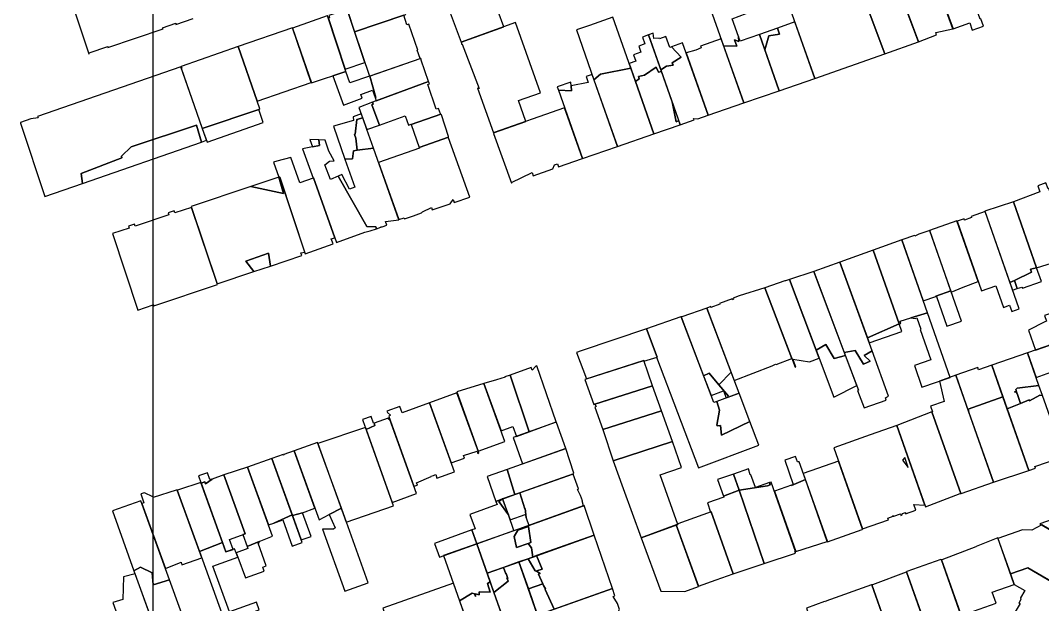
# Model space of a CAD drawing. Header units: metres. Extents: x -20 to 432, y -24 to 321.
# Drawn here: x -20.3 to 136.8, y 90.5 to 180.3 of the extents above; entities that cross this region are included whole.
import ezdxf

# ---------------------------------------------------------------- set-up
doc = ezdxf.new("R2010")
doc.units = ezdxf.units.M

msp = doc.modelspace()

# ---------------------------------------------------------------- linework, layer by layer
for points in [[(0, 0), (399, 0), (399, 299), (0, 299)], [(119.8984, 193.5938), (120.8125, 192.0625), (121.3984, 190.3125), (121.2734, 190.2813), (121.5469, 189.5625), (121.0781, 189.375), (119.8047, 188.8125), (119.7578, 188.9375), (119.4375, 188.8125), (123.0781, 178.9688), (125.6484, 179.9063), (126.0313, 178.7813), (127.75, 179.4063), (127.3594, 180.5), (127.2578, 180.4688), (122.3672, 194.3125), (121.6016, 194.2813), (121.3125, 194.5313), (121.4063, 194.25), (119.7031, 194.125), (119.8984, 193.5938)], [(112.4922, 191.125), (117.7813, 177), (120.5625, 178.0313), (120.4219, 178.4375), (123.0625, 179), (119.4375, 188.8125), (118.8125, 190.4688), (118.2734, 191.9375), (118.1172, 191.875), (118.0859, 191.9688), (112.4922, 191.125)], [(89.1797, 187.2188), (84.5703, 185.5938), (84.7344, 185.4063), (84.6172, 185.375), (87.8047, 176.3438), (89.8438, 176.3125), (89.4844, 177.2813), (90.125, 177.0313), (90.0938, 177.7813), (89.1172, 180.5313), (91.2656, 181.3125), (89.1797, 187.2188)], [(55.9141, 184.625), (58.2344, 185.5), (58.0547, 185.875), (45.7578, 181.4375), (47.4219, 176.9063), (53.9922, 179.2813), (53.1328, 181.625), (56.2422, 182.75), (55.8984, 183.7188), (55.9609, 183.7188), (55.9141, 184.625)], [(108.8047, 185.2813), (104.7578, 183.875), (102.6953, 185.8438), (102.3203, 185.625), (101.9531, 186.1875), (101.2578, 185.9063), (101.5625, 185), (97.5234, 183.5), (101.8125, 171.3438), (112.5938, 175.1563), (108.8047, 185.2813)], [(37.4141, 184.4375), (30.2734, 182.0625), (30.3359, 181.875), (30.1094, 182), (29.9219, 181.9375), (31.0547, 178.5313), (38.9141, 181.1563), (38.875, 181.2813), (38.7813, 181.4688), (37.7969, 184.5), (37.4219, 184.375), (37.4141, 184.4375)], [(117.7813, 177), (115.1797, 183.9375), (109.7344, 182.7813), (112.5938, 175.1563), (117.7813, 177)], [(29.7266, 172.4375), (26.8906, 180.9688), (26.8125, 181), (21.5, 179.0938), (24.4219, 170.6563), (29.7266, 172.4375)], [(27.0234, 180.5625), (29.6094, 172.7813), (32.6328, 173.7813), (29.9219, 181.9375), (27.0938, 181.0313), (27.2109, 180.6875), (27.0234, 180.5625)], [(33.3203, 171.6875), (41.1563, 174.4063), (40.6875, 175.6875), (40.7813, 175.7188), (39.4141, 179.6875), (39.1094, 179.5938), (38.6484, 181.0625), (31.0547, 178.5313), (33.3203, 171.6875)], [(50.2109, 169.8125), (49.9453, 169.8438), (52.4063, 163), (57.4063, 164.75), (56.2656, 167.9688), (59.6563, 169.1563), (55.7969, 179.9375), (47.4219, 176.9063), (47.5313, 176.5938), (47.5938, 176.625), (50.2109, 169.8125)], [(73.5234, 172.9375), (70.7734, 180.75), (67.1641, 179.5), (65.1563, 178.8125), (67.8516, 171.1563), (68.8828, 172), (73.5234, 172.9375)], [(96.3906, 178.1563), (94.7422, 177.9063), (94.1484, 175.75), (96.3672, 169.4688), (101.8125, 171.3438), (98.7422, 180.0625), (96.0625, 179.0938), (96.3906, 178.1563)], [(21.4844, 179.125), (13.1719, 176.25), (16.0781, 167.875), (24.3906, 170.75), (21.4844, 179.125)], [(78.2344, 172.4375), (76.25, 178.0625), (75.3047, 177.7188), (75.6875, 176.6563), (74.75, 176.3125), (75.0781, 175.375), (73.9453, 174.9688), (74.2813, 174.0313), (73.2656, 173.6563), (74.25, 170.875), (74.8359, 171.2813), (74.7031, 171.625), (75.625, 171.8438), (77.4297, 173.0938), (77.7734, 172.3125), (78.2344, 172.4375)], [(78.1484, 172.6563), (79.0313, 173.2188), (80.0391, 173.375), (79.8906, 173.75), (81.2656, 174.625), (79.8047, 176.2188), (79.5234, 176.125), (78.9375, 177.7813), (77.9219, 177.4375), (77.8828, 177.5625), (77.0469, 177.5), (76.9531, 178.3125), (76.25, 178.0625), (78.1484, 172.6563)], [(89.4844, 177.2813), (89.8438, 176.3125), (87.8047, 176.3438), (90.8906, 167.5938), (96.3672, 169.4688), (93.3125, 178.125), (90.3359, 177.0938), (90.0938, 177.7813), (90.125, 177.0313), (89.4844, 177.2813)], [(94.7422, 177.9063), (96.3906, 178.1563), (96.0625, 179.0938), (93.3125, 178.125), (94.1484, 175.75), (94.7422, 177.9063)], [(16.5, 166.6563), (13.1719, 176.25), (4.3984, 173.1875), (4.4922, 172.9375), (4.3984, 172.9375), (7.625, 163.6563), (16.3203, 166.5938), (16.5, 166.6563)], [(83.8125, 165.1563), (85.4141, 165.7188), (81.4922, 176.8125), (79.8047, 176.2188), (81.2656, 174.625), (79.8906, 173.75), (80.0391, 173.375), (79.0313, 173.2188), (78.1484, 172.6563), (81.125, 164.2188), (83.25, 164.9688), (83.1719, 165.1875), (83.8125, 165.1563)], [(84.3281, 176.0313), (83.5078, 175.6875), (82.0313, 175.2813), (85.4141, 165.7188), (90.8906, 167.5938), (87.4141, 177.4375), (84.2266, 176.3125), (84.3281, 176.0313)], [(-3.2891, 160.8438), (6.7344, 164.1875), (7.4922, 161.5625), (8.2578, 161.8438), (4.3203, 173.1563), (-17.7031, 165.5), (-17.6172, 165.2813), (-18.7344, 165.1563), (-20.3281, 164.5938), (-20.3359, 164.5), (-16.5625, 153.2188), (-10.7969, 155.2188), (-11, 156.75), (-4.7187, 159.125), (-4.8047, 159.4063), (-3.2891, 160.8438)], [(33.3828, 171.7188), (34.3203, 168.4375), (34.2109, 168.4063), (34.3906, 167.9063), (42.4375, 170.875), (41.3125, 174.1563), (41.2813, 174.2813), (41.2344, 174.4375), (33.3828, 171.7188)], [(73.5234, 172.9375), (68.8828, 172), (67.8516, 171.1563), (71.4688, 160.9063), (77.0781, 162.8438), (73.5234, 172.9375)], [(81.125, 164.2188), (80.8906, 164.9063), (80.5156, 164.6875), (79.875, 167.7813), (78.2344, 172.4375), (77.7734, 172.3125), (77.4297, 173.0938), (75.625, 171.8438), (74.7031, 171.625), (74.8359, 171.2813), (74.25, 170.875), (77.0781, 162.8438), (81.125, 164.2188)], [(34.3203, 168.4375), (33.3828, 171.7188), (33.3203, 171.6875), (30.3047, 170.6875), (29.7266, 172.4375), (27.6875, 171.75), (29.3516, 167.25), (32.2188, 168.3125), (32, 168.9063), (33.7891, 169.5625), (34.2109, 168.4063), (34.3203, 168.4375)], [(64.3516, 170.2188), (64.3984, 169.4375), (62.4063, 169.5313), (66.1016, 159.0313), (71.4688, 160.9063), (67.5703, 171.9375), (66.6484, 171.625), (66.9688, 170.75), (64.3516, 170.2188)], [(42.5625, 170.5313), (42.4375, 170.875), (33.7891, 167.6875), (33.9063, 167.375), (33.7109, 167.2813), (34.8672, 164.1875), (38.8516, 165.5938), (39.3438, 164.1875), (39.7266, 164.3125), (39.75, 164.25), (44.3281, 165.8438), (44.2656, 165.9375), (43.9688, 166.7188), (43.6172, 166.625), (42.2891, 170.4375), (42.5625, 170.5313)], [(64.3984, 169.4375), (64.3516, 170.2188), (64.3125, 170.7813), (62.2188, 170.0625), (62.4063, 169.5313), (64.3984, 169.4375)], [(33.7109, 167.2813), (33.9063, 167.375), (33.7891, 167.6875), (31.7188, 166.9063), (32.9531, 163.5), (34.8672, 164.1875), (33.7109, 167.2813)], [(55.2188, 155.2813), (55.2031, 155.3438), (58.3516, 156.875), (58.5156, 156.4063), (61.5156, 157.4688), (61.7813, 158.0625), (62.2422, 158.2188), (62.3984, 157.75), (66.1016, 159.0313), (63.3438, 166.8438), (52.5391, 163.0313), (52.5703, 162.9688), (52.4375, 162.9063), (55.1641, 155.25), (55.2188, 155.2813)], [(80.5156, 164.6875), (80.8906, 164.9063), (79.875, 167.7813), (80.5156, 164.6875)], [(7.625, 163.6563), (8.3594, 161.5625), (17.0156, 164.5625), (16.3203, 166.5938), (7.625, 163.6563)], [(27.7813, 164), (29.5703, 158.9375), (30.7344, 159), (30.875, 160.2188), (31.4688, 160.3125), (31.2344, 162.1875), (31.0234, 162.75), (31.1563, 162.7813), (31.3984, 165.0313), (32.3125, 165.2813), (32.0859, 165.9063), (30.8281, 165.4375), (30.8984, 164.875), (27.7813, 164)], [(31.0234, 162.75), (31.2344, 162.1875), (31.4688, 160.3125), (33.9531, 160.6563), (32.9531, 163.5), (32.3125, 165.2813), (31.3984, 165.0313), (31.1563, 162.7813), (31.0234, 162.75)], [(44.3906, 165.7813), (44.3281, 165.8438), (39.75, 164.25), (40.9922, 160.7188), (45.4844, 162.3125), (45.4766, 162.4063), (44.3906, 165.7813)], [(-10.7969, 155.2188), (7.4922, 161.5625), (6.7344, 164.1875), (-3.2891, 160.8438), (-4.8047, 159.4063), (-4.7187, 159.125), (-11, 156.75), (-10.7969, 155.2188)], [(24.7422, 156.0938), (28.2813, 146.125), (32.6328, 147.7188), (33.4531, 147.9063), (34.4219, 148.25), (34.3281, 148.5625), (32.9219, 148.5938), (28.5156, 156.3125), (27.3203, 155.8125), (26.4922, 158.0625), (27.1953, 158.625), (27.9141, 158.6875), (27.1094, 160.1563), (26.5156, 161.8438), (25.5391, 161.9063), (25.6719, 161.0625), (24.5859, 160.8438), (23.0625, 160.5313), (24.6563, 156.0313), (24.7422, 156.0938)], [(25.5391, 161.9063), (24.1797, 161.9688), (24.5859, 160.8438), (25.6719, 161.0625), (25.5391, 161.9063)], [(41.4766, 150.8438), (42.8984, 151.5), (42.9688, 151.1563), (45.7344, 152.0625), (46.1953, 152.7188), (46.3438, 152.2813), (48.7734, 153.0938), (45.4766, 162.2188), (45.4844, 162.3125), (40.9922, 160.7188), (41.0156, 160.6563), (34.7344, 158.4375), (37.8359, 149.6563), (38.6719, 149.9375), (38.7344, 149.75), (40.1094, 150.2188), (41.3203, 150.7188), (41.4766, 150.8438)], [(28.5156, 156.3125), (32.9219, 148.5938), (34.3281, 148.5625), (34.4219, 148.25), (35.1094, 148.5), (35.0859, 148.5625), (35.2969, 148.5625), (36.0234, 148.8125), (35.8281, 149.3438), (37.8516, 149.5938), (33.9531, 160.6563), (31.4688, 160.3125), (30.875, 160.2188), (30.7344, 159), (29.5703, 158.9375), (31.0859, 154.625), (30.2891, 154.3438), (29.0859, 156.5625), (28.5156, 156.3125)], [(19.5313, 156.1875), (23.4688, 144.4063), (27.7656, 145.9375), (27.4531, 146.7188), (28.0078, 146.875), (24.7422, 156.0938), (24.6563, 156.0313), (22.6172, 155.3125), (21.2344, 159.1875), (19.1016, 158.6563), (18.5547, 158.4688), (19.3828, 156.1563), (19.5313, 156.1875)], [(14.3125, 143.25), (17.8047, 144.5), (18.125, 142.5), (22.9141, 144.125), (22.7969, 144.5313), (23.3906, 144.6563), (19.5313, 156.1875), (19.3906, 156.1563), (20.1172, 153.6875), (15.0781, 154.7188), (5.9375, 151.6563), (9.9141, 139.7813), (15.5391, 141.6563), (14.3125, 143.25)], [(15.0781, 154.7188), (20.1172, 153.6875), (19.3906, 156.1563), (15.0781, 154.7188)], [(141.3281, 143.9063), (137.7969, 154.4375), (137.7031, 154.4063), (137.3672, 155.3125), (136.1094, 154.8438), (136.4375, 153.9375), (132.3594, 152.4063), (135.9297, 142.25), (141.3281, 143.9063)], [(0.0547, 136.5313), (0.1563, 136.4063), (9.9453, 139.6563), (5.9766, 151.5313), (3.4141, 150.6875), (3.3047, 151), (2.375, 150.6875), (2.4844, 150.375), (-2.6797, 148.6563), (-2.7891, 148.9688), (-3.7187, 148.6563), (-3.6094, 148.3438), (-6.1875, 147.5), (-2.2812, 135.75), (0.0547, 136.5313)], [(124.7813, 149.7813), (123.7031, 149.4063), (127.4609, 138.6875), (129.6797, 139.4688), (130.8438, 136.1563), (131.7813, 136.5), (132.1172, 135.5313), (133.25, 135.9375), (128, 150.9063), (125.8906, 150.1563), (125.9375, 150), (124.8594, 149.5625), (124.7813, 149.7813)], [(132.5234, 140.3125), (135.1563, 141.5938), (135, 142.0313), (135.9297, 142.25), (132.3594, 152.4063), (127.9766, 150.9688), (131.8281, 140), (132.5234, 140.3125)], [(119.4766, 148), (122.8125, 138.5), (124.6563, 139.2813), (126.9609, 140.125), (123.6797, 149.4688), (119.4766, 148)], [(117.8359, 147.4063), (117.2109, 147.0938), (117.1719, 147.2188), (115.2031, 146.5625), (118.5078, 137.1563), (120.4375, 137.8125), (120.4141, 137.9063), (122.75, 138.6875), (119.4922, 147.9688), (117.8359, 147.4063)], [(114.7891, 133.625), (115.0469, 133.6875), (114.9297, 134.0313), (116.5703, 134.5625), (119.1406, 135.3438), (115.2031, 146.5625), (110.7969, 144.9688), (114.7891, 133.625)], [(114.7734, 133.6563), (110.7969, 144.9688), (105.6563, 143.0938), (109.9063, 131.4688), (114.7734, 133.6563)], [(17.8047, 144.5), (14.3125, 143.25), (15.5391, 141.6563), (18.125, 142.5), (17.8047, 144.5)], [(109.3047, 127.4375), (110.3594, 127.9063), (109.4063, 128.75), (110.6328, 129.4688), (105.6563, 143.0938), (101.6484, 141.6563), (106.3516, 129.25), (108.0469, 129.5313), (109.3047, 127.4375)], [(104.7813, 128.2813), (106.5391, 128.75), (101.6484, 141.6563), (97.9063, 140.4688), (102.0391, 129.5625), (103.5234, 130.4688), (104.7813, 128.2813)], [(135.1563, 141.5938), (132.5234, 140.3125), (132.9531, 139.0625), (133.6719, 139.2813), (133.7734, 139.0938), (136.6797, 140.125), (135.9297, 142.25), (135, 142.0313), (135.1563, 141.5938)], [(98.9141, 127), (98.4609, 128.1875), (100.9922, 127.7813), (102.5, 128.375), (97.9063, 140.4688), (97.3047, 140.25), (97.2109, 140.2188), (94.1484, 139.1875), (98.7891, 126.9688), (98.9141, 127)], [(132.9531, 139.0625), (132.5234, 140.3125), (131.8281, 140), (132.2422, 138.8125), (132.9531, 139.0625)], [(89.4453, 124.9375), (95.2891, 127.1563), (95.7813, 127.4375), (95.8672, 127.375), (98.2891, 128.2813), (94.1484, 139.1875), (90.1875, 137.9375), (89.2656, 137.5625), (89.2969, 137.4063), (89.1484, 137.3438), (89.0938, 137.5), (87.1719, 136.7813), (87.2188, 136.6563), (85.8594, 136.1563), (85.8203, 136.2813), (85.2266, 136.0625), (89.4453, 124.9375)], [(120.4141, 137.9063), (120.4375, 137.8125), (120.5156, 137.8438), (122.125, 133.2813), (124.3672, 134.0625), (122.75, 138.6875), (120.4141, 137.9063)], [(84.7266, 125.625), (85.5781, 126.0313), (87.0469, 124.2813), (88.9688, 126.1875), (85.2266, 136.0625), (81.3516, 134.6875), (81.2891, 134.6875), (84.7266, 125.625)], [(122.6328, 125.4063), (119.1406, 135.3438), (116.5703, 134.5625), (117.2422, 134.4688), (117.5, 134.5625), (118.1172, 132.8125), (118.0156, 132.7813), (119.6563, 128.0938), (117.1406, 127.2188), (118.3047, 123.9063), (122.6328, 125.4063)], [(134.6797, 132.6563), (135.75, 129.5938), (139.8672, 131.0313), (138.3594, 135.3438), (137.1563, 134.9063), (137.4688, 134.0313), (137.2109, 133.9375), (134.6797, 132.6563)], [(86.2813, 121.5313), (81.2891, 134.6875), (81.2266, 134.6875), (75.9609, 132.8438), (77.5938, 128.5313), (77.4922, 128.5), (83.9531, 111.5), (93.2109, 115), (91.8438, 118.625), (87.4922, 116.5313), (87.3125, 118.0313), (86.8203, 117.9688), (86.7734, 118.0625), (87.1563, 120.375), (86.7734, 121.7188), (86.2813, 121.5313)], [(110.1875, 130.6875), (115.1953, 132.4688), (114.7734, 133.6563), (109.9063, 131.4688), (110.1875, 130.6875)], [(65.8828, 129.5), (65.1563, 129.25), (66.6953, 125.1875), (75.5078, 128), (75.5469, 127.9063), (77.5938, 128.5313), (75.9609, 132.8438), (65.8828, 129.5)], [(108.2813, 124.1563), (106.5391, 128.75), (104.7813, 128.2813), (103.5234, 130.4688), (102.0391, 129.5625), (104.7734, 122.375), (108.2813, 124.1563)], [(139.1094, 123.3438), (139.1875, 123.125), (142.1641, 124.0625), (139.7109, 130.9688), (134.5156, 129.1875), (135.8594, 125.4063), (139.25, 126.5938), (140.25, 123.75), (139.1094, 123.3438)], [(106.3516, 129.25), (108.5625, 123.4375), (108.4141, 123.375), (109.4297, 120.7188), (112.8203, 121.9063), (112.6953, 122.2813), (113.1797, 122.5), (110.6328, 129.4688), (109.4063, 128.75), (110.3594, 127.9063), (109.3047, 127.4375), (108.0469, 129.5313), (106.3516, 129.25)], [(132.875, 122.9375), (132.9141, 123), (132.8984, 123.0625), (132.5078, 123.1875), (132.8281, 123.25), (132.7344, 123.5625), (132.9297, 123.75), (136.2891, 124.1563), (134.5156, 129.1875), (129.0313, 127.2813), (131.4063, 120.5625), (133.4453, 121.4063), (132.9375, 122.9375), (132.875, 122.9375)], [(75.5078, 128), (66.4453, 125.0938), (67.8594, 121.25), (76.875, 124.125), (75.5078, 128)], [(52.8672, 125.0313), (50.9375, 124.4688), (53.5703, 117.1875), (55.3984, 117.8438), (55.9453, 116.3125), (57.9219, 117.0313), (54.9531, 125.75), (54.1563, 125.5), (54.1953, 125.4375), (52.8672, 125.0313)], [(59.0703, 127.1875), (58.9453, 127.125), (58.3516, 126.5), (58.2031, 126.9063), (54.9531, 125.75), (57.9219, 117.0313), (62.0313, 118.5625), (59.0703, 127.1875)], [(88.5313, 122.5313), (87.0469, 124.2813), (85.5781, 126.0313), (84.7266, 125.625), (85.8672, 122.5938), (87.7734, 123.3438), (88.1875, 122.25), (88.3516, 122.3125), (88.5313, 122.5313)], [(87.0469, 124.2813), (88.5313, 122.5313), (88.3516, 122.3125), (90.1797, 123), (88.9688, 126.1875), (87.0469, 124.2813)], [(125.5234, 120), (125.4297, 120.5), (130.7422, 122.4375), (129.0313, 127.2813), (127, 126.5625), (126.8906, 126.9063), (123.5078, 125.7188), (125.5234, 120)], [(50.9375, 124.4688), (46.75, 123.1563), (50.0313, 114.0625), (54.1563, 115.5625), (50.9375, 124.4688)], [(119.8359, 120.0938), (124.2656, 107.5313), (124.3438, 107.5313), (129.3203, 109.2813), (123.5078, 125.7188), (121, 124.8438), (121.7422, 121.7188), (119.6094, 120.9688), (119.9063, 120.125), (119.8359, 120.0938)], [(49.9922, 113.7188), (50.1328, 113.7813), (46.7891, 123.0313), (42.5938, 121.5), (45.9219, 112.25), (47.9297, 113), (47.8047, 113.4063), (49.875, 114.0625), (49.9922, 113.7188)], [(68.1953, 120.9063), (68.0078, 120.8125), (69.2266, 117.375), (78.2422, 120.2813), (76.875, 124.125), (67.9844, 121.2813), (68.1953, 120.9063)], [(86.8203, 117.9688), (87.3125, 118.0313), (87.4922, 116.5313), (91.8438, 118.625), (90.1797, 123), (86.7734, 121.7188), (87.1563, 120.375), (86.7734, 118.0625), (86.8203, 117.9688)], [(136.8359, 122.625), (136.4219, 122.6563), (134.8438, 121.7813), (134.7813, 121.9688), (133.4453, 121.4063), (131.4063, 120.5625), (134.7578, 111.0938), (135.7656, 111.4375), (135.6719, 111.7188), (139.5313, 113.0313), (139.6641, 112.7188), (139.6016, 113.0625), (140.1953, 112.9063), (140.2656, 112.9375), (136.8359, 122.625)], [(136.8359, 122.625), (136.2891, 124.1563), (132.9297, 123.75), (132.7344, 123.5625), (132.8281, 123.25), (132.5078, 123.1875), (132.8984, 123.0625), (132.9141, 123), (132.875, 122.9375), (132.9375, 122.9375), (133.4453, 121.4063), (134.7813, 121.9688), (134.8438, 121.7813), (136.4219, 122.6563), (136.8359, 122.625)], [(36.5938, 119.5938), (36.3203, 119.375), (40.1797, 108.6563), (40.7109, 108.8438), (40.5859, 109.1875), (42.8047, 110.1563), (42.7813, 110.2188), (43.1797, 110.3438), (43.3984, 110.4063), (43.5313, 110.4688), (43.7109, 109.9063), (46.4141, 110.9063), (42.5938, 121.5), (38.375, 119.9375), (38.0078, 120.9375), (36.0156, 120.2188), (36.0938, 120), (36.5938, 119.5938)], [(125.4297, 120.5), (125.5234, 120), (129.3203, 109.2813), (134.7578, 111.0938), (130.7422, 122.4375), (125.4297, 120.5)], [(78.2422, 120.2813), (69.2266, 117.375), (70.8125, 112.5938), (79.9219, 115.5313), (78.2422, 120.2813)], [(124.2656, 107.5313), (119.8359, 120.0938), (114.4141, 118.0313), (118.8359, 105.5), (124.1797, 107.5313), (124.2656, 107.5313)], [(32.8281, 117.4063), (34.1875, 118), (34.0625, 118.375), (33.9531, 118.3438), (33.5938, 119.375), (32.2656, 118.9063), (32.6328, 117.9063), (32.7266, 117.6875), (32.8281, 117.4063)], [(36.2969, 118.875), (36.2031, 119.125), (34.0625, 118.375), (34.1875, 118), (32.8281, 117.4063), (36.8516, 106.1875), (40.5859, 107.5313), (36.4609, 118.9375), (36.2969, 118.875)], [(62.1094, 118.4688), (62.0703, 118.5), (55.4297, 116.1563), (56.875, 112.0938), (63.5391, 114.4688), (62.1094, 118.4688)], [(109.1719, 102.125), (113.1406, 103.5), (113.0313, 103.7813), (113.8828, 104.0625), (113.8281, 104.1875), (114, 104.0938), (115, 104.4063), (115.0781, 104.1875), (115.2734, 104.2813), (115.3281, 104.5), (115.7813, 104.6563), (115.7891, 104.4375), (117.3672, 105), (117.0547, 105.875), (118.75, 105.75), (114.4141, 118.0313), (110.3281, 116.5625), (104.7266, 114.5938), (109.1719, 102.125)], [(32.7266, 117.6875), (25.4141, 115.25), (29.7734, 103.1563), (37.0313, 105.6563), (32.7266, 117.6875)], [(29.0156, 105.2813), (25.3594, 115.375), (21.7656, 114.125), (25.5859, 103.5313), (27.1406, 104.3438), (29.0156, 105.2813)], [(80.7734, 102.8125), (78.0234, 110.4063), (81.3203, 111.5625), (79.9219, 115.5313), (70.8125, 112.5938), (72.3438, 108.3125), (75.1016, 100.75), (80.7734, 102.8125)], [(20.0547, 113.5313), (18.3125, 112.9375), (21.4844, 104.1563), (23.0547, 104.5938), (24.9609, 105.2813), (21.7578, 114.125), (20.1641, 113.5625), (20.1875, 113.5), (20.0703, 113.4688), (20.0547, 113.5313)], [(55.7031, 107.375), (64.7344, 110.5938), (64.7891, 110.6875), (63.5391, 114.4688), (54.5078, 111.25), (55.7031, 107.375)], [(98.2578, 108.7813), (100.3672, 109.7188), (99.4063, 112.4375), (99.1641, 112.4063), (98.8438, 113.25), (97.1953, 112.6875), (98.5, 108.9375), (98.2344, 108.8438), (98.2578, 108.7813)], [(14.5391, 99.4063), (16.3672, 100.1563), (18.4453, 101), (14.6016, 111.625), (10.9609, 110.4063), (14.2188, 101.375), (13.875, 101.25), (14.5391, 99.4063)], [(21.4531, 104.25), (18.3125, 112.9375), (14.6016, 111.625), (17.8281, 102.7188), (18.6563, 103), (21.4531, 104.25)], [(109.1406, 102.0625), (105.4453, 112.5313), (100.0547, 110.625), (103.7578, 100.125), (109.1094, 102.0313), (109.1406, 102.0625)], [(115.2891, 112.6563), (116.2031, 111.5313), (115.6484, 113.0938), (115.2891, 112.6563)], [(8.1172, 109.0625), (9.1328, 109.7813), (8.7734, 109.6875), (8.4375, 110.7188), (7.0625, 110.25), (7.4063, 109.2188), (7.4375, 109.1563), (8.0234, 109.3438), (8.1172, 109.0625)], [(9.1328, 109.7813), (8.1172, 109.0625), (8.0234, 109.3438), (7.4375, 109.1563), (11.2578, 98.5625), (12.3828, 98.9688), (11.8203, 100.5), (14.2188, 101.375), (10.9609, 110.4063), (9.1328, 109.7813)], [(52.7734, 106.3438), (55.7031, 107.375), (54.5078, 111.25), (51.4297, 110.1563), (52.7734, 106.3438)], [(66.0859, 106.4063), (65.8047, 107.25), (65.3047, 108.1875), (65.4609, 108.25), (64.6797, 110.5313), (64.7344, 110.5938), (56.4766, 107.6563), (57.2422, 105.2188), (57.3047, 105.25), (57.4531, 103.8125), (57.8672, 102.6563), (66.25, 105.6563), (66.0234, 106.4063), (66.0859, 106.4063)], [(89.3125, 110.5313), (86.8828, 109.7188), (87.7734, 107.125), (90.1719, 108.0625), (89.3125, 110.5313)], [(94.875, 109.2188), (92.6875, 108.4688), (92.0078, 110.4375), (91.875, 110.4063), (91.6094, 111.3438), (89.3125, 110.5313), (90.1719, 108.0625), (94.5391, 108.7188), (94.9766, 108.9063), (94.875, 109.2188)], [(7.4063, 109.2188), (3.9609, 108.0938), (3.7891, 108.0625), (7.1953, 98.625), (10.7422, 100), (7.4063, 109.2188)], [(98.875, 98.6563), (95.1172, 109.3125), (94.875, 109.2188), (94.9766, 108.9063), (94.5391, 108.7188), (90.1719, 108.0625), (94.0391, 96.7813), (98.8672, 98.4063), (98.7656, 98.625), (98.875, 98.6563)], [(100.3672, 109.7188), (98.2578, 108.7813), (98.2344, 108.8438), (95.6094, 107.9375), (98.8828, 98.625), (103.7422, 100.1563), (100.3672, 109.7188)], [(-1.6484, 106), (1.9531, 96.0313), (4.3594, 97), (4.5, 96.5938), (7.5391, 97.6875), (3.7891, 108.0625), (3.6172, 108.0625), (0.0547, 106.9375), (0.0156, 107.0625), (-1.2578, 107.6563), (-1.7969, 107.5), (-1.3437, 106.125), (-1.6484, 106)], [(57.4531, 103.8125), (57.3047, 105.25), (57.2422, 105.2188), (56.4766, 107.6563), (53.8125, 106.7188), (54.9531, 103.5313), (57.2656, 104.3438), (57.4531, 103.8125)], [(94.0391, 96.7813), (90.1719, 108.0625), (87.7734, 107.125), (87.8203, 107), (85.3047, 106.125), (85.7969, 104.6875), (85.8672, 104.7188), (89.2734, 95.1875), (94.0391, 96.7813)], [(150.8203, 107.9688), (136.4375, 102.9063), (146.3672, 97.125), (146.3984, 97.1563), (148.9844, 101.75), (149.0547, 101.6875), (150.7813, 104.8438), (150.6953, 104.9063), (151.3516, 106.0938), (151.4375, 106.0625), (151.7813, 106.6875), (150.8203, 107.9688)], [(-0.0937, 95.3438), (0.0938, 93.5313), (2.5859, 94.2813), (-1.7969, 106.4375), (-6.2031, 104.875), (-2.875, 95.6563), (-1.8828, 96.2188), (-0.0937, 95.3438)], [(54.6953, 104.25), (53.2188, 106.3125), (53.8203, 106.7188), (52.7734, 106.3438), (52.9531, 105.8438), (48.7813, 104.3438), (49.5781, 102.125), (49.0859, 101.9688), (49.8438, 99.8125), (55.5547, 101.8438), (54.6953, 104.25)], [(53.2188, 106.3125), (54.6953, 104.25), (53.8203, 106.7188), (53.2188, 106.3125)], [(56.2734, 102.0938), (56.1641, 101.9063), (57.8047, 102.5), (58.1328, 100.0313), (57.75, 99.875), (58.2422, 99.1875), (58.4375, 97.7813), (67.9063, 101.1563), (66.3359, 105.6875), (56.2734, 102.0938)], [(21.4531, 104.25), (18.6563, 103), (20, 103.5), (21.4453, 99.4688), (22.9766, 100.0313), (21.4531, 104.25)], [(24.3594, 100.9688), (23.0547, 104.5938), (21.4844, 104.1563), (22.8281, 100.4375), (24.3594, 100.9688)], [(27.1406, 104.3438), (28.0859, 102.2813), (27.7813, 102.0625), (26.1016, 102.0938), (29.5469, 92.5625), (33.1406, 93.8438), (29.0156, 105.2813), (27.1406, 104.3438)], [(86.6563, 94.2813), (89.2578, 95.2188), (85.8672, 104.7188), (80.75, 102.9063), (80.7734, 102.8125), (80.5156, 102.7188), (83.9453, 93.3125), (86.6563, 94.2813)], [(56.1641, 101.9063), (55.5781, 100.9375), (55.9375, 99.25), (57.75, 99.875), (58.1328, 100.0313), (57.8047, 102.5), (56.1641, 101.9063)], [(78.1563, 92.5625), (81.8359, 92.5), (83.9609, 93.2813), (80.5156, 102.7188), (75.1016, 100.75), (78.1563, 92.5625)], [(140.9922, 93.4688), (142.2344, 92.5625), (141.9922, 91.8125), (143.1328, 91.1563), (143.1797, 91.1875), (144.8594, 94.25), (144.7891, 94.25), (146.3281, 97.0938), (136.7266, 102.75), (135.2109, 101.9375), (133.7734, 101.9688), (129.9766, 100.625), (131.8984, 95.1875), (134.5625, 96.125), (140.5313, 92.6563), (140.9922, 93.4688)], [(44.1172, 97.7813), (49.8438, 99.8125), (49.0859, 101.9688), (43.3438, 99.875), (44.1172, 97.7813)], [(56.1641, 101.9063), (56.2734, 102.0938), (49.8438, 99.8125), (51.4375, 95.3125), (58.4375, 97.7813), (58.2422, 99.1875), (57.75, 99.875), (55.9375, 99.25), (55.5781, 100.9375), (56.1641, 101.9063)], [(60.0938, 93.4375), (60.4297, 92.875), (60.3828, 92.7813), (61.7266, 89.7813), (70.6953, 92.9688), (67.9063, 101.1563), (59.0391, 98), (59.875, 95.9375), (59.0938, 95.6563), (59.1641, 95.5), (59.6094, 95.2813), (59.3125, 95.1563), (59.9844, 93.6563), (60.0938, 93.4375)], [(124.4922, 88.8438), (129.7031, 90.6875), (129.0938, 92.375), (132.4688, 93.5625), (129.9453, 100.7188), (126.6484, 99.4063), (126.6016, 99.3438), (121.375, 97.375), (121.2969, 97.375), (124.4688, 88.4063), (124.625, 88.4688), (124.4922, 88.8438)], [(11.1094, 87.8125), (16.375, 89.6875), (15.9609, 90.8438), (11.7969, 89.3438), (9.2578, 96.375), (13.0938, 97.75), (12.8203, 98.4375), (12.5938, 99.0313), (11.2578, 98.5625), (10.7422, 100), (7.1953, 98.625), (11.1094, 87.8125)], [(16.3672, 100.1563), (14.5391, 99.4063), (14.6563, 99.0938), (12.8203, 98.4375), (13.0938, 97.75), (14.2813, 94.5938), (17.1406, 95.625), (16.9219, 96.25), (17.4688, 96.4375), (16.2031, 99.9375), (16.4141, 100.0313), (16.3672, 100.1563)], [(49.5781, 92.125), (50.2266, 91.9688), (50.1875, 92.4375), (51.8984, 92.375), (51.4688, 93.7188), (51.8984, 94), (49.8438, 99.8125), (44.7344, 98), (47.2031, 91.0313), (49.1563, 92.25), (49.4922, 92.1563), (49.6406, 91.7188), (49.5781, 92.125)], [(58.9531, 95.5938), (58.8125, 95.6563), (57.7344, 97.5313), (56.3125, 97.0313), (57.7813, 92.875), (59.9844, 93.6563), (59.3125, 95.1563), (59.6094, 95.2813), (59.1641, 95.5), (59.0938, 95.6563), (58.9531, 95.5938)], [(58.8125, 95.6563), (58.9531, 95.5938), (59.0938, 95.6563), (59.875, 95.9375), (59.0391, 98), (57.7344, 97.5313), (58.8125, 95.6563)], [(5.6797, 84.0625), (5.625, 84.25), (6.1563, 84.4063), (2.5859, 94.2813), (0.0938, 93.5313), (-0.0937, 95.3438), (-1.8828, 96.2188), (-2.875, 95.6563), (1.8047, 82.6875), (5.6797, 84.0625)], [(54.6719, 94.0625), (54.4844, 94.5938), (54.6094, 94.4688), (54.3438, 95.25), (54.2891, 95.1875), (53.9453, 96.1875), (51.4375, 95.3125), (52.4766, 92.3438), (54.6719, 94.0625)], [(54.4844, 94.5938), (54.6719, 94.0625), (52.4766, 92.3438), (55.6875, 83.2813), (55.7266, 83.1875), (60.7891, 84.6875), (64.6719, 86.0938), (65, 85.1875), (67.4063, 86.0625), (67.0781, 86.9688), (71.1406, 88.4375), (71.7969, 89.7188), (71.4766, 90.6563), (70.7969, 91.7188), (71.0938, 91.8125), (70.6953, 92.9688), (59.1953, 88.875), (56.3125, 97.0313), (53.9453, 96.1875), (54.2891, 95.1875), (54.3438, 95.25), (54.6094, 94.4688), (54.4844, 94.5938)], [(125.0547, 86.7188), (121.2969, 97.375), (121.2109, 97.4063), (115.9844, 95.5625), (115.9375, 95.5), (119.7031, 84.8438), (125.0547, 86.7188)], [(-4.4844, 94.7188), (-4.6094, 91.25), (-6.1172, 90.8125), (-2.6172, 81.125), (1.8047, 82.6875), (-2.7031, 95.1875), (-4.4844, 94.7188)], [(114.6094, 82.1875), (117.3438, 83.1563), (117.0781, 83.6563), (119.7188, 84.7813), (115.9375, 95.5), (115.8906, 95.4375), (110.6719, 93.5313), (110.6094, 93.5313), (114.6094, 82.1875)], [(39.7266, 77.6875), (50.5625, 81.5), (46.2422, 93.75), (35.4063, 89.9063), (39.7266, 77.6875)], [(50.2266, 91.9688), (49.5781, 92.125), (49.6406, 91.7188), (49.4922, 92.1563), (49.1563, 92.25), (47.2031, 91.0313), (50.5625, 81.5), (55.6875, 83.2813), (51.8984, 94), (51.4688, 93.7188), (51.8984, 92.375), (50.1875, 92.4375), (50.2266, 91.9688)], [(60.4297, 92.875), (60.0938, 93.4375), (59.9844, 93.6563), (57.7813, 92.875), (59.1953, 88.875), (61.7266, 89.7813), (60.3828, 92.7813), (60.4297, 92.875)], [(103.4609, 90.9063), (103.3359, 90.9375), (100.5469, 89.9375), (104.8828, 77.6875), (115.0703, 80.9063), (110.6094, 93.5313), (110.5547, 93.5313), (103.5234, 91), (103.4609, 90.9063)]]:
    msp.add_lwpolyline(points, close=True)
for points in [[(-12.4844, 183.125), (-9.8125, 175.125), (-9.6953, 175.1875), (-9.7422, 175.3125), (-6.9062, 176.2813), (-6.875, 176.125), (1.5938, 179), (1.5, 179.1563), (3.5391, 179.8438), (3.5391, 179.6563), (6.25, 180.5625)], [(143.1328, 91.1563), (134.5625, 96.125), (131.8984, 95.1875), (132.4688, 93.5625), (134.1016, 92.625), (133.4531, 91.5), (133.5313, 91.2813), (133.2109, 90.7188), (133.3828, 90.625), (131.9844, 88.25), (131.9844, 88.25), (131.8125, 88.3438), (131.5547, 87.9063), (131.3984, 87.9688), (128.5547, 83.0938), (135.9844, 78.75), (136.375, 79.4375), (136.2578, 79.5), (137.625, 81.875)]]:
    msp.add_lwpolyline(points)

doc.saveas('drawing.dxf')
